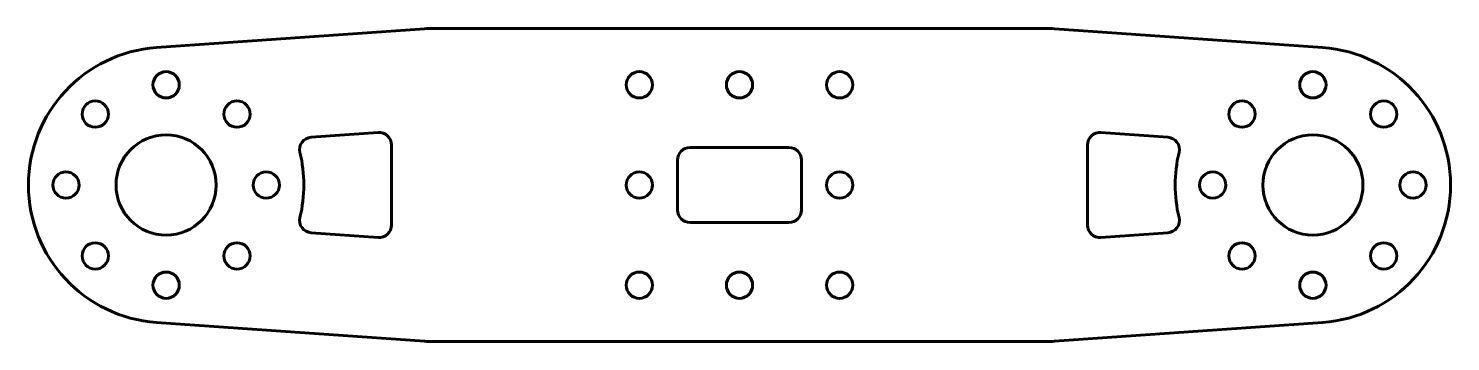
# Model space of a CAD drawing. Header units: millimetres. Extents: x -57 to 57, y -13 to 13.
import ezdxf

# ---------------------------------------------------------------- set-up
doc = ezdxf.new("R2010")
doc.units = ezdxf.units.MM
doc.linetypes.add('K5LT_BASIC', pattern=[0])

msp = doc.modelspace()

# ---------------------------------------------------------------- linework, layer by layer
at = {"color": 5, "linetype": 'K5LT_BASIC', "lineweight": 60, "true_color": 0x0000ff}
for p, q in [((-24.45, 12.5), (24.45, 12.5)), ((-46.57, 10.97), (-25.15, 12.48)), ((46.57, 10.97), (25.15, 12.48)), ((-34.21, 3.82), (-28.87, 4.19)), ((34.21, 3.82), (28.87, 4.19)), ((-27.8, 3.2), (-27.8, -3.2)), ((-3.95, 3), (3.95, 3)), ((27.8, 3.2), (27.8, -3.2)), ((-4.95, -2), (-4.95, 2)), ((4.95, 2), (4.95, -2)), ((3.95, -3), (-3.95, -3)), ((-28.87, -4.19), (-34.21, -3.82)), ((28.87, -4.19), (34.21, -3.82)), ((-25.15, -12.48), (-46.57, -10.97)), ((25.15, -12.48), (46.57, -10.97)), ((24.45, -12.5), (-24.45, -12.5))]:
    msp.add_line(p, q, dxfattribs=at)
for centre, radius in [((-45.8, 8), 1.05), ((-8, 8), 1.05), ((0, 8), 1.05), ((8, 8), 1.05), ((45.8, 8), 1.05), ((-51.46, 5.66), 1.05), ((-40.14, 5.66), 1.05), ((40.14, 5.66), 1.05), ((51.46, 5.66), 1.05), ((-45.8, 0), 4), ((45.8, 0), 4), ((-53.8, 0), 1.05), ((-37.8, 0), 1.05), ((-8, 0), 1.05), ((8, 0), 1.05), ((37.8, 0), 1.05), ((53.8, 0), 1.05), ((-51.46, -5.66), 1.05), ((-40.14, -5.66), 1.05), ((40.14, -5.66), 1.05), ((51.46, -5.66), 1.05), ((-45.8, -8), 1.05), ((-8, -8), 1.05), ((0, -8), 1.05), ((8, -8), 1.05), ((45.8, -8), 1.05)]:
    msp.add_circle(centre, radius, dxfattribs=at)
for centre, radius, start, end in [((-24.45, 2.5), 10, 90, 94.0122), ((24.45, 2.5), 10, 85.9878, 90), ((-45.8, 0), 11, 94.0122, 265.9878), ((45.8, 0), 11, 274.0122, 85.9878), ((-34.14, 2.82), 1, 94.0122, 193.6063), ((-28.8, 3.2), 1, 0, 94.0122), ((28.8, 3.2), 1, 85.9878, 180), ((34.14, 2.82), 1, 346.3937, 85.9878), ((-45.8, 0), 11, 346.3937, 13.6063), ((-3.95, 2), 1, 90, 180), ((3.95, 2), 1, 0, 90), ((45.8, 0), 11, 166.3937, 193.6063), ((-3.95, -2), 1, 180, 270), ((3.95, -2), 1, 270, 0), ((-34.14, -2.82), 1, 166.3937, 265.9878), ((-28.8, -3.2), 1, 265.9878, 0), ((28.8, -3.2), 1, 180, 274.0122), ((34.14, -2.82), 1, 274.0122, 13.6063), ((-24.45, -2.5), 10, 265.9878, 270), ((24.45, -2.5), 10, 270, 274.0122)]:
    msp.add_arc(centre, radius, start, end, dxfattribs=at)

doc.saveas('drawing.dxf')
